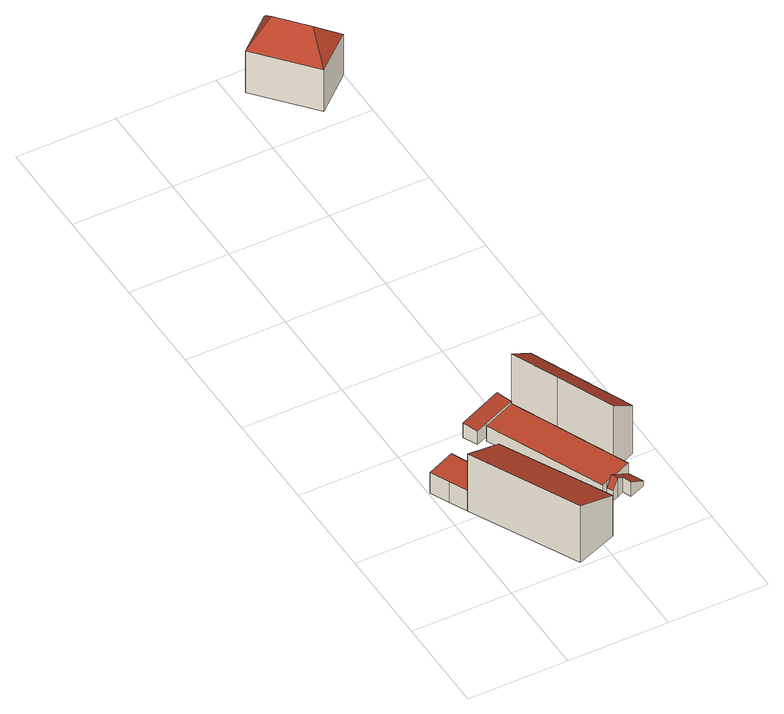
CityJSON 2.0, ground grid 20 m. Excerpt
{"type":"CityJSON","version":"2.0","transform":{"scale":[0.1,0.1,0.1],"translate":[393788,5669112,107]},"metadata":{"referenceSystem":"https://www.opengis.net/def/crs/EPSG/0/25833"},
"CityObjects":{
"building1":{"type":"Building","attributes":{"Gemeindeschluessel":14627140,"Geometrietyp2DReferenz":"3000","function":"31001_9998","roofType":"9999"},"children":["building1-1","building1-2"]},
"building1-1":{"type":"BuildingPart","attributes":{"Dachtyp_tdc":"tdcPolyFlatRoof","Dachneigung":0,"QualitaetDacherkennung":76,"Geometrietyp2DReferenz":"3000","roofType":"1000","measuredHeight":4.8},"parents":["building1"],"geometry":[{"type":"MultiSurface","lod":"2","boundaries":[[[0,1,2,3]],[[1,4,5,2]],[[4,6,7,5]],[[6,8,9,7]],[[6,4,1,0,8]],[[9,3,2,5,7]],[[3,9,8,0]]],"semantics":{"surfaces":[{"type":"WallSurface"},{"type":"RoofSurface"},{"type":"GroundSurface"},{"type":"ClosureSurface"}],"values":[0,0,0,0,1,2,3]}}]},
"building1-2":{"type":"BuildingPart","attributes":{"Dachtyp_tdc":"tdcPolyFlatRoof","Dachneigung":23.02,"QualitaetDacherkennung":59,"Geometrietyp2DReferenz":"3000","roofType":"2100","measuredHeight":13.33},"parents":["building1"],"geometry":[{"type":"MultiSurface","lod":"2","boundaries":[[[10,11,12,9,8]],[[11,13,14,12]],[[13,15,16,14]],[[15,17,0,3,16]],[[17,15,13,11,10]],[[9,12,14,16,3]],[[10,8,0,17]],[[8,9,3,0]]],"semantics":{"surfaces":[{"type":"WallSurface"},{"type":"RoofSurface"},{"type":"GroundSurface"},{"type":"ClosureSurface"}],"values":[0,0,0,0,1,2,0,3]}}]},
"building2":{"type":"Building","attributes":{"Dachtyp_tdc":"tdcPolyFlatRoof","Gemeindeschluessel":14627140,"Dachneigung":5.37,"QualitaetDacherkennung":70,"Geometrietyp2DReferenz":"3000","function":"31001_9998","roofType":"2100","measuredHeight":3.41},"geometry":[{"type":"MultiSurface","lod":"2","boundaries":[[[18,19,20,21]],[[19,22,23,20]],[[22,24,25,23]],[[24,26,27,25]],[[26,18,21,27]],[[26,24,22,19,18]],[[21,20,23,25,27]]],"semantics":{"surfaces":[{"type":"WallSurface"},{"type":"RoofSurface"},{"type":"GroundSurface"}],"values":[0,0,0,0,0,1,2]}}]},
"building3":{"type":"Building","attributes":{"Gemeindeschluessel":14627140,"Geometrietyp2DReferenz":"3000","function":"31001_9998","roofType":"9999"},"children":["building3-1","building3-2"]},
"building3-1":{"type":"BuildingPart","attributes":{"Dachtyp_tdc":"tdcPolyFlatRoof","Dachneigung":0,"QualitaetDacherkennung":33,"Geometrietyp2DReferenz":"3000","roofType":"1000","measuredHeight":3.61},"parents":["building3"],"geometry":[{"type":"MultiSurface","lod":"2","boundaries":[[[28,29,30,31,32,33,34,35]],[[36,37,29,28]],[[37,38,30,29]],[[38,39,31,30]],[[39,40,41,32,31]],[[42,43,35,34,44]],[[43,36,28,35]],[[43,42,45,46,47,40,39,38,37,36]],[[44,45,42]],[[41,40,47]],[[33,32,41,47,46]],[[34,33,46,45,44]]],"semantics":{"surfaces":[{"type":"GroundSurface"},{"type":"WallSurface"},{"type":"RoofSurface"},{"type":"ClosureSurface"}],"values":[0,1,1,1,1,1,1,2,1,1,3,3]}}]},
"building3-2":{"type":"BuildingPart","attributes":{"Dachtyp_tdc":"tdcFreeFormRoof","Dachneigung":33.95,"QualitaetDacherkennung":12,"Geometrietyp2DReferenz":"3000","roofType":"5000","measuredHeight":4.4},"parents":["building3"],"geometry":[{"type":"MultiSurface","lod":"2","boundaries":[[[41,48,49,32]],[[48,50,51,49]],[[50,52,53,51]],[[52,54,55,53]],[[54,56,57,55]],[[56,44,34,57]],[[54,52,50,48,41,47,58]],[[58,45,44,56,54]],[[33,32,49,51,53,55,57,34]],[[47,46,58]],[[41,32,33,46,47]],[[46,45,58]],[[34,44,45,46,33]]],"semantics":{"surfaces":[{"type":"WallSurface"},{"type":"RoofSurface"},{"type":"GroundSurface"},{"type":"ClosureSurface"}],"values":[0,0,0,0,0,0,1,1,2,0,3,0,3]}}]},
"building4":{"type":"Building","attributes":{"Dachtyp_tdc":"tdcPolyFlatRoof","Gemeindeschluessel":14627140,"Dachneigung":34.86,"QualitaetDacherkennung":76,"Geometrietyp2DReferenz":"3000","function":"31001_9998","roofType":"2100","measuredHeight":15.22},"geometry":[{"type":"MultiSurface","lod":"2","boundaries":[[[59,60,61,62]],[[60,63,64,61]],[[63,65,66,64]],[[65,67,68,66]],[[67,59,62,68]],[[67,65,63,60,59]],[[62,61,64,66,68]]],"semantics":{"surfaces":[{"type":"WallSurface"},{"type":"RoofSurface"},{"type":"GroundSurface"}],"values":[0,0,0,0,0,1,2]}}]},
"building5":{"type":"Building","attributes":{"Dachtyp_tdc":"tdcFreeFormRoof","Gemeindeschluessel":14627140,"Dachneigung":44.06,"QualitaetDacherkennung":68,"Geometrietyp2DReferenz":"3000","function":"31001_9998","roofType":"5000","measuredHeight":14.61},"geometry":[{"type":"MultiSurface","lod":"2","boundaries":[[[69,70,71,72]],[[70,73,74,71]],[[73,75,76,74]],[[75,77,78,76]],[[77,69,72,78]],[[79,80,73,70]],[[77,81,69]],[[69,81,79,70]],[[77,75,80,79,81]],[[75,73,80]],[[72,71,74,76,78]]],"semantics":{"surfaces":[{"type":"WallSurface"},{"type":"RoofSurface"},{"type":"GroundSurface"}],"values":[0,0,0,0,0,1,1,1,1,0,2]}}]}
},
"vertices":[
[37,222,53],[20,256,53],[20,256,5],[37,222,5],[3,294,53],[3,294,5],[59,318,53],[59,318,5],[92,244,53],[92,244,5],
[92,244,113],[117,253,102],[117,253,5],[225,41,101],[225,41,5],[143,10,138],[143,10,5],[37,222,139],
[129,349,49],[116,378,52],[116,378,18],[129,349,18],[206,417,52],[206,417,18],[218,388,49],[218,388,18],[152,359,49],[152,359,18],
[152,359,8],[218,388,8],[258,297,8],[307,184,8],[320,154,8],[276,136,8],[263,130,8],[253,126,8],[152,359,44],[218,388,44],[258,297,44],[307,184,44],[320,154,44],[320,154,20],[263,130,44],[253,126,44],[263,130,30],[271,134,44],[276,136,44],[287,140,44],
[333,124,20],[333,124,8],[301,111,43],[301,111,8],[294,128,43],[294,128,8],[281,122,52],[281,122,8],[269,117,31],[269,117,8],[276,136,52],
[258,297,161],[218,388,161],[218,388,9],[258,297,9],[269,410,122],[269,410,9],[357,206,122],[357,206,9],[307,184,161],[307,184,9],
[242,1094,255],[148,1204,255],[148,1204,157],[242,1094,157],[220,1266,254],[220,1266,157],[282,1201,253],[282,1201,157],[318,1159,253],[318,1159,157],[206,1213,303],[222,1263,258],[255,1156,303]
]}
